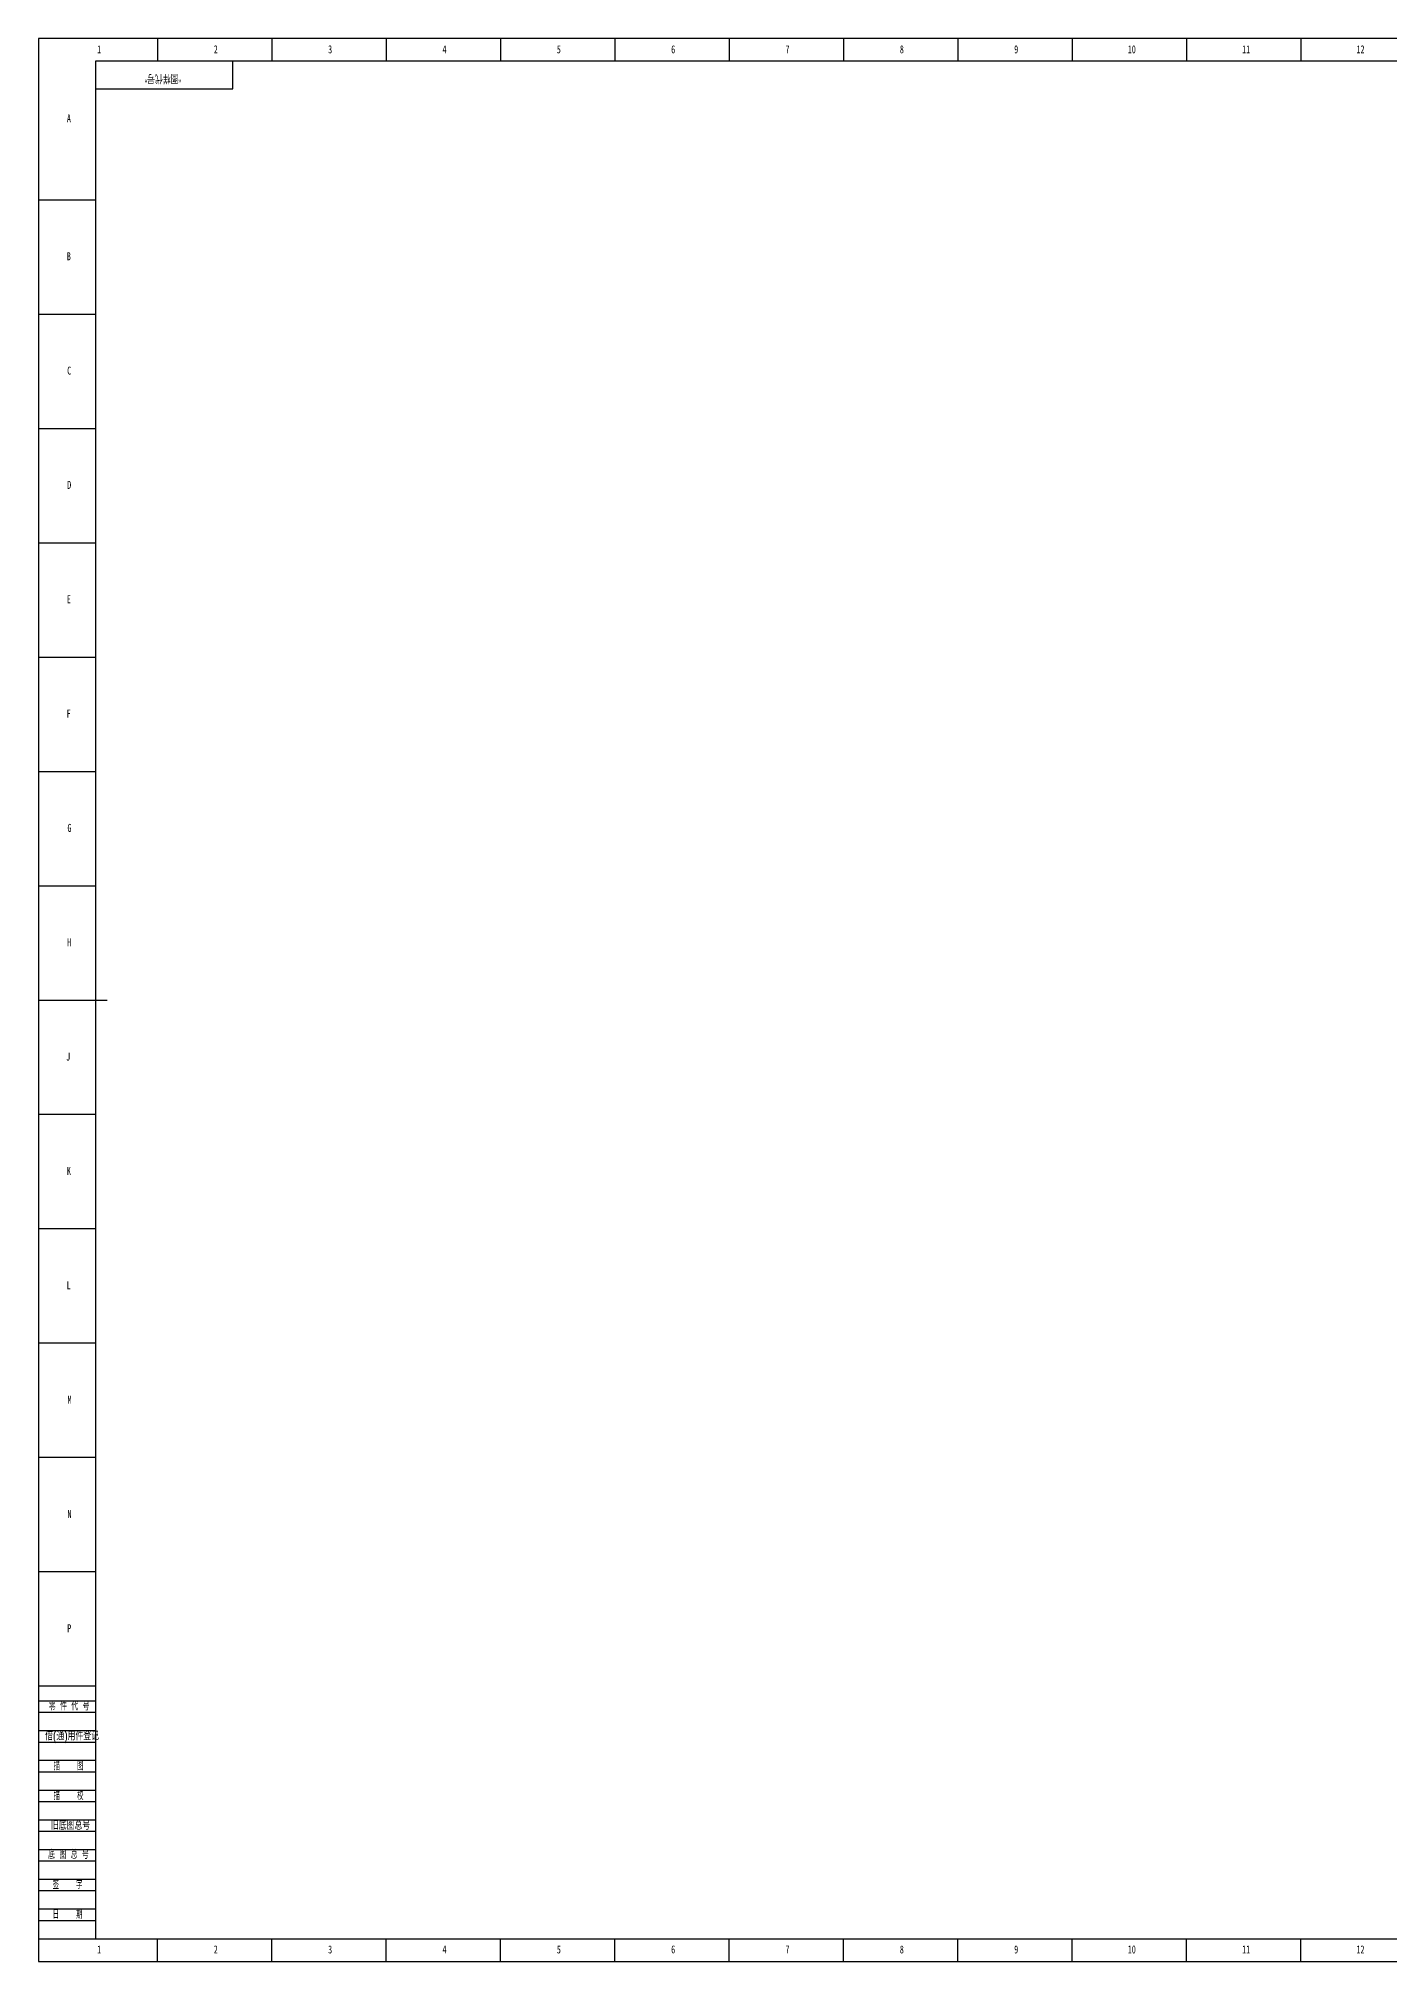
# Model space of a CAD drawing. Header units: millimetres. Extents: x 0 to 2378, y -348 to 1682.
# Drawn here: x 0 to 1182, y 0 to 1682 of the extents above; entities that cross this region are included whole.
import ezdxf

# ---------------------------------------------------------------- set-up
doc = ezdxf.new("R2010")
doc.units = ezdxf.units.MM
doc.header["$LTSCALE"] = 2
for name, color, linetype in [('10', 7, 'Continuous'), ('5', 7, 'Continuous'), ('9', 7, 'Continuous'), ('SLD-0', 7, 'Continuous')]:
    doc.layers.add(name, color=color, linetype=linetype)
doc.styles.add('SLDTEXTSTYLE0', font='TXT', dxfattribs={"width": 0.7, "bigfont": 'bigfont'})
doc.styles.add('SLDTEXTSTYLE2', font='TXT', dxfattribs={"width": 0.614286, "bigfont": 'bigfont'})
doc.styles.add('SLDTEXTSTYLE4', font='TXT', dxfattribs={"width": 0.566667, "bigfont": 'bigfont'})
doc.styles.add('SLDTEXTSTYLE5', font='TXT', dxfattribs={"width": 0.7})

msp = doc.modelspace()

# ---------------------------------------------------------------- linework, layer by layer
at = {"layer": '5', "color": 7}
for p, q in [((2378, 1682), (0, 1682)), ((0, 1682), (0, 0)), ((0, 228), (50, 228)), ((0, 218), (50, 218)), ((0, 202), (50, 202)), ((0, 192), (50, 192)), ((0, 176), (50, 176)), ((0, 166), (50, 166)), ((0, 150), (50, 150)), ((0, 140), (50, 140)), ((0, 124), (50, 124)), ((0, 114), (50, 114)), ((0, 98), (50, 98)), ((0, 88), (50, 88)), ((0, 72), (50, 72)), ((0, 62), (50, 62)), ((0, 46), (50, 46)), ((0, 36), (50, 36)), ((0, 0), (2378, 0))]:
    msp.add_line(p, q, dxfattribs=at)
at = {"layer": '5'}
for p, q in [((104, 1682), (104, 1662.1)), ((204, 1682), (204, 1662.1)), ((304, 1682), (304, 1662.1)), ((404, 1682), (404, 1662.1)), ((504, 1682), (504, 1662.1)), ((604, 1682), (604, 1662.1)), ((704, 1682), (704, 1662.1)), ((804, 1682), (804, 1662.1)), ((904, 1682), (904, 1662.1)), ((1004, 1682), (1004, 1662.1)), ((1104, 1682), (1104, 1662.1)), ((0, 1541), (50, 1541)), ((0, 1441), (50, 1441)), ((0, 1341), (50, 1341)), ((0, 1241), (50, 1241)), ((0, 1141), (50, 1141)), ((0, 1041), (50, 1041)), ((0, 941), (50, 941)), ((0, 741), (50, 741)), ((0, 641), (50, 641)), ((0, 541), (50, 541)), ((0, 441), (50, 441)), ((0, 341), (50, 341)), ((0, 241), (50, 241)), ((104, 0), (104, 20)), ((204, 0), (204, 20)), ((304, 0), (304, 20)), ((404, 0), (404, 20)), ((504, 0), (504, 20)), ((604, 0), (604, 20)), ((704, 0), (704, 20)), ((804, 0), (804, 20)), ((904, 0), (904, 20)), ((1004, 0), (1004, 20)), ((1104, 0), (1104, 20))]:
    msp.add_line(p, q, dxfattribs=at)
at = {"layer": '5', "color": 7, "lineweight": 25}
for p, q in [((2358, 1662.1), (50, 1662.1)), ((50, 1662.1), (50, 20)), ((170, 1638), (170, 1662)), ((50, 1638), (170, 1638)), ((0, 20), (2358, 20))]:
    msp.add_line(p, q, dxfattribs=at)
at = {"layer": '5', "lineweight": 25}
msp.add_line((0, 841), (60, 841), dxfattribs=at)

# ---------------------------------------------------------------- texts
at = {"layer": '10', "char_height": 7, "attachment_point": 2, "style": 'SLDTEXTSTYLE5'}
for s, insert in [('1', (53.1, 1676)), ('2', (155.1, 1676)), ('3', (255.1, 1676)), ('4', (355.1, 1676)), ('5', (455.1, 1676)), ('6', (555.1, 1676)), ('7', (655.1, 1676)), ('8', (755.1, 1676)), ('9', (855.1, 1676)), ('10', (956.2, 1676)), ('11', (1056.2, 1676)), ('12', (1156.2, 1676)), ('A', (26.6, 1615.6)), ('B', (26.6, 1495)), ('C', (26.9, 1395)), ('D', (26.9, 1295)), ('E', (26.6, 1195)), ('F', (26.4, 1095)), ('G', (27.1, 995)), ('H', (26.9, 895)), ('J', (26, 795)), ('K', (26.6, 695)), ('L', (26.4, 595)), ('M', (27.2, 495)), ('N', (27.1, 395)), ('P', (26.9, 295)), ('1', (53.1, 14.1)), ('2', (155.1, 14.1)), ('3', (255.1, 14.1)), ('4', (355.1, 14.1)), ('5', (455.1, 14.1)), ('6', (555.1, 14.1)), ('7', (655.1, 14.1)), ('8', (755.1, 14.1)), ('9', (855.1, 14.1)), ('10', (956.2, 14.1)), ('11', (1056.2, 14.1)), ('12', (1156.2, 14.1))]:
    msp.add_mtext(s, dxfattribs=dict(at, insert=insert))
at = {"layer": '9', "color": 7, "char_height": 7}
for s, insert, attachment_point, style in [('零 件 代 号', (9, 226.7), 1, 'SLDTEXTSTYLE2'), ('借(通)用件登记', (5.9, 200.6), 1, 'SLDTEXTSTYLE0'), ('描    图', (26.3, 174.4), 2, 'SLDTEXTSTYLE4'), ('描    校', (26.3, 148.3), 2, 'SLDTEXTSTYLE4'), ('旧底图总号', (10.9, 122.4), 1, 'SLDTEXTSTYLE0'), ('底 图 总 号', (8.4, 96.9), 1, 'SLDTEXTSTYLE2'), ('签    字', (25.4, 70.4), 2, 'SLDTEXTSTYLE4'), ('日    期', (25.4, 44.5), 2, 'SLDTEXTSTYLE4')]:
    msp.add_mtext(s, dxfattribs=dict(at, insert=insert, attachment_point=attachment_point, style=style))
at = {"layer": 'SLD-0', "insert": (108.7, 1643.7), "char_height": 7, "attachment_point": 2, "rotation": 180, "style": 'SLDTEXTSTYLE0'}
msp.add_mtext('“图样代号”', dxfattribs=at)

doc.saveas('drawing.dxf')
